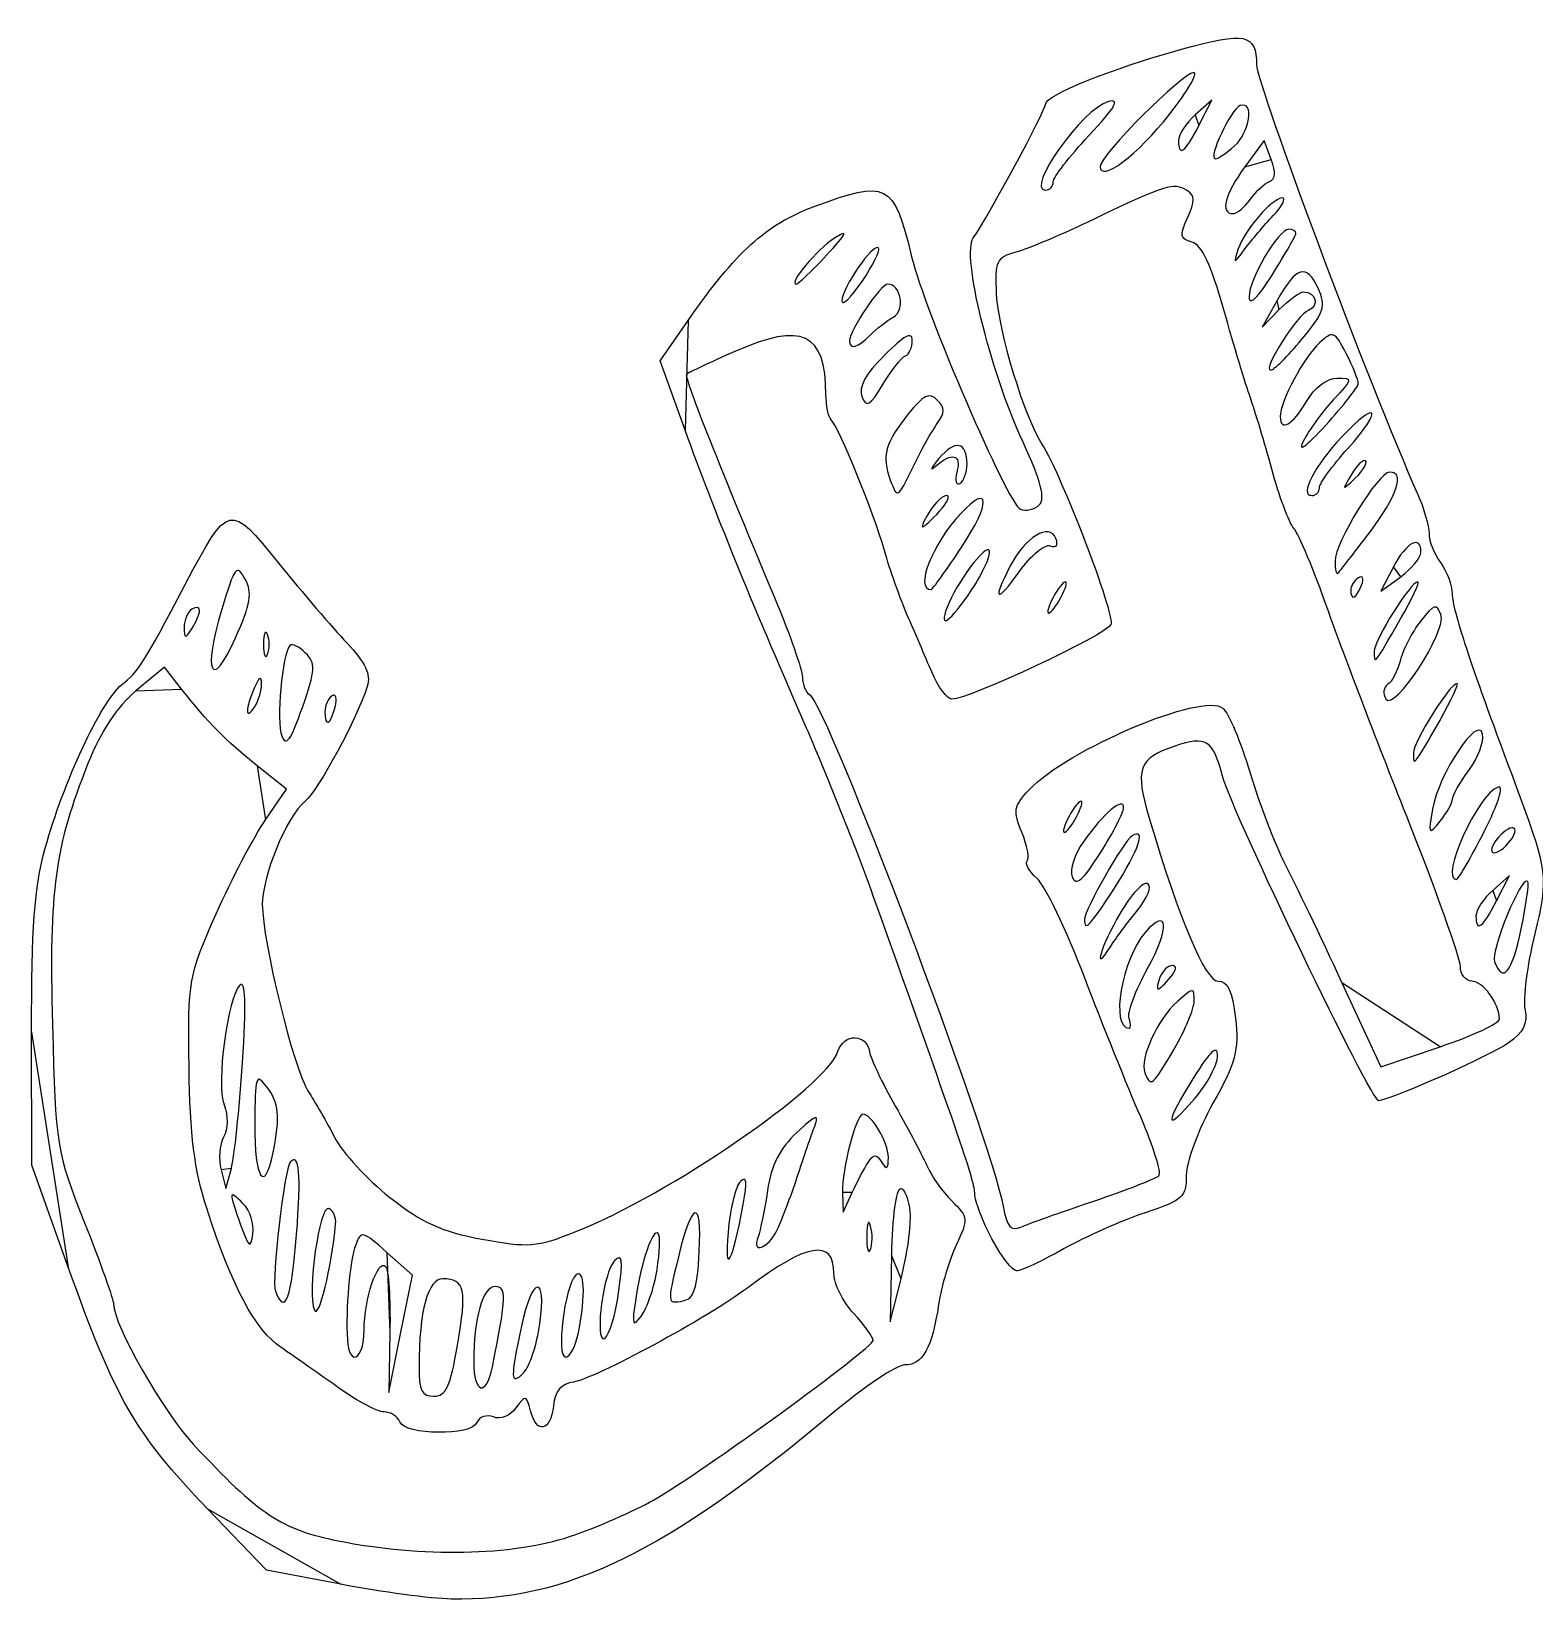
# Model space of a CAD drawing. Extents: x 6 to 668, y 3 to 275.
# Drawn here: x 5.6 to 197.6, y 49.3 to 249.7 of the extents above; entities that cross this region are included whole.
import ezdxf

# ---------------------------------------------------------------- set-up
doc = ezdxf.new("R2010")
doc.units = 0
doc.layers.get('0').update_dxf_attribs({"linetype": 'CONTINUOUS'})

msp = doc.modelspace()

# ---------------------------------------------------------------- linework, layer by layer
at = {"color": 7}
for points in [[(154.71804, 237.720585), (156.380528, 240.970585), (154.24372, 239.065601)], [(151.022536, 239.220585), (151.022536, 239.220585)], [(154.71804, 237.720585), (154.71804, 237.720585)], [(159.278176, 235.125577), (159.278176, 235.125577)], [(163.958888, 233.379081), (163.054112, 235.787569), (160.58052, 232.434801)], [(136.10692, 230.513433), (136.10692, 230.513433)], [(161.300216, 228.312553), (161.300216, 228.312553)], [(164.208968, 226.220585), (164.208968, 226.220585)], [(167.10692, 223.967641), (167.10692, 223.967641)], [(107.160752, 221.163017), (107.160752, 221.163017)], [(113.804912, 222.105937), (113.804912, 222.105937)], [(164.703592, 215.390313), (162.781928, 211.970585), (164.983376, 214.220585)], [(89.109432, 198.815976), (85.905888, 207.661378), (89.484464, 212.815985)], [(112.727712, 210.948521), (112.727712, 210.948521)], [(167.862888, 210.428465), (167.862888, 210.428465)], [(117.227712, 208.303922), (117.227712, 208.303922)], [(175.065912, 204.770248), (175.065912, 204.770248)], [(121.31316, 199.693064), (121.313072, 199.693064)], [(125.10692, 194.470584), (125.10692, 194.470584)], [(176.009544, 194.901296), (176.009544, 194.901296)], [(170.10692, 191.467704), (170.10692, 191.467704)], [(121.60692, 188.470584), (121.60692, 188.470584)], [(176.496216, 185.72924), (176.496216, 185.72924)], [(124.4448, 183.924264), (124.4448, 183.924264)], [(135.741248, 184.057408), (135.741248, 184.057408)], [(183.075504, 183.220584), (183.075496, 183.220584)], [(179.55092, 181.362288), (177.943552, 178.253984), (180.493808, 180.112288)], [(32.91117, 179.814576), (32.91117, 179.814576)], [(175.48848, 179.022528), (175.48848, 179.022528)], [(125.692656, 178.420784), (125.692656, 178.420784)], [(137.10692, 177.470584), (137.10692, 177.470584)], [(27.091602, 175.779608), (27.091602, 175.779608)], [(180.471112, 174.720584), (180.471112, 174.720584)], [(185.622672, 175.290136), (185.622672, 175.290136)], [(35.769194, 172.720584), (35.769194, 172.720584)], [(24.801306, 165.756248), (22.606914, 168.541904), (18.972122, 165.528408)], [(40.639634, 170.366432), (40.639634, 170.366432)], [(35.021314, 166.470584), (35.021314, 166.470584)], [(44.397018, 163.471968), (44.397018, 163.471968)], [(185.471112, 161.720584), (185.471112, 161.720584)], [(35.509138, 149.057064), (38.205698, 152.970584), (34.454626, 155.970584)], [(145.10692, 150.627752), (145.10692, 150.627752)], [(187.10692, 151.702208), (187.10692, 151.702208)], [(139.10692, 149.470584), (139.10692, 149.470584)], [(191.160408, 147.576544), (191.160408, 147.576544)], [(195.10692, 147.715472), (195.10692, 147.715472)], [(143.938512, 140.36028), (143.938512, 140.360288)], [(192.71804, 138.720584), (194.380528, 141.970584), (192.24372, 140.065592)], [(192.71804, 138.720584), (192.71804, 138.720584)], [(146.882728, 137.529584), (146.882728, 137.529584)], [(195.885736, 135.151992), (195.885736, 135.151992)], [(151.10692, 128.970584), (151.10692, 128.970584)], [(172.978336, 128.262), (177.94456, 117.553416), (185.525736, 120.10236)], [(145.80124, 123.720584), (145.801568, 123.720584)], [(10.318698, 91.970584), (5.69209, 104.970584), (5.64953, 121.970584)], [(151.564768, 119.808408), (151.564768, 119.808448)], [(157.08788, 118.932816), (157.08792, 118.932816)], [(32.568322, 118.055152), (32.568298, 118.055152)], [(36.481914, 106.595584), (36.481914, 106.595584)], [(29.83833, 104.389736), (30.467042, 101.985536), (31.156266, 104.562624)], [(112.48188, 105.331808), (112.48192, 105.331976)], [(109.19372, 101.470416), (109.26932, 98.970416), (110.438096, 101.47504)], [(141.283104, 100.387576), (141.283096, 100.387576)], [(32.676682, 100.043672), (32.676682, 100.043672)], [(96.528928, 99.970584), (96.528928, 99.970584)], [(117.854288, 98.970584), (117.854288, 98.970584)], [(44.469898, 97.470584), (44.469898, 97.470584)], [(100.858344, 96.720584), (100.858336, 96.720584)], [(112.799896, 97.201552), (112.799912, 97.201552)], [(39.476698, 96.119936), (39.476698, 96.119936)], [(128.29244, 95.56508), (128.29244, 95.56508)], [(51.39857, 83.664816), (51.245354, 75.970584), (52.758242, 83.452616), (54.271138, 90.934656), (51.013802, 93.845088), (51.013802, 93.845088)], [(90.911824, 93.980304), (90.911824, 93.980304)], [(115.444736, 93.470584), (115.28256, 84.970584), (116.692112, 90.470584)], [(85.515624, 91.625), (85.515624, 91.625)], [(80.641512, 88.970584), (80.641504, 88.970584)], [(70.556162, 84.720584), (70.556162, 84.720584)], [(75.481918, 83.595584), (75.481918, 83.595584)], [(60.040066, 82.008136), (60.040066, 82.008136)], [(64.493258, 79.220584), (64.493258, 79.220584)], [(45.134362, 51.464072), (35.661818, 53.255848), (28.103346, 61.113216)], [(74.35029, 57.552576), (74.35029, 57.552576)], [(45.134394, 51.464088), (45.134362, 51.464072)]]:
    msp.add_lwpolyline(points, close=True, dxfattribs=at)
for points in [[(152.49216, 247.458713), (160.687448, 249.737193), (162.05044, 249.454913), (162.091912, 245.470585)], [(135.10692, 240.424225), (135.10692, 241.579561), (143.3664, 244.921545), (152.49216, 247.458713)], [(162.091912, 245.470585), (162.118872, 242.873601), (176.604592, 204.263696), (182.645728, 190.686656)], [(154.06496, 244.470585), (152.641368, 244.470585), (142.10692, 233.928489), (142.10692, 232.503865)], [(151.022536, 239.220585), (153.294528, 242.108089), (154.663616, 244.470585), (154.06496, 244.470585)], [(143.161616, 240.774641), (139.874208, 239.914961), (132.461072, 229.470585), (135.138304, 229.470585)], [(140.672152, 236.436865), (144.043952, 240.041593), (144.694736, 241.175561), (143.161616, 240.774641)], [(159.278176, 235.125577), (161.251368, 236.911289), (161.81312, 240.872657), (160.007832, 240.270889)], [(125.90684, 223.359401), (127.91052, 226.255857), (135.10692, 239.604153), (135.10692, 240.424225)], [(142.10692, 232.503865), (142.10692, 230.352769), (146.866232, 233.938273), (151.022536, 239.220585)], [(154.24372, 239.065601), (153.06848, 238.017857), (152.10692, 236.555361), (152.10692, 235.815601)], [(160.007832, 240.270889), (158.8078, 239.870881), (155.81356, 233.470585), (156.826448, 233.470585)], [(152.10692, 235.815601), (152.10692, 233.640881), (152.943264, 234.251049), (154.71804, 237.720585)], [(136.10692, 230.513433), (136.10692, 231.086993), (138.161272, 233.752537), (140.672152, 236.436865)], [(156.826448, 233.470585), (157.169096, 233.470585), (158.272368, 234.215329), (159.278176, 235.125577)], [(163.735296, 230.562553), (164.498952, 230.838697), (164.571216, 231.749097), (163.958888, 233.379081)], [(105.466712, 227.332249), (114.959912, 230.884105), (115.722208, 230.498097), (118.029752, 220.970585)], [(160.58052, 232.434801), (158.03504, 228.984601), (157.389992, 226.470585), (159.050216, 226.470585)], [(161.300216, 228.312553), (162.018896, 229.325641), (163.114688, 230.338137), (163.735296, 230.562553)], [(135.138304, 229.470585), (135.67104, 229.470585), (136.10692, 229.939865), (136.10692, 230.513433)], [(153.140752, 229.449681), (151.486008, 230.472361), (150.507992, 230.167489), (141.357744, 225.776657)], [(153.281112, 225.953537), (154.25996, 228.101897), (154.232952, 228.774657), (153.140752, 229.449681)], [(89.484464, 212.815985), (95.575568, 221.589657), (99.398328, 225.061769), (105.466712, 227.332249)], [(159.050216, 226.470585), (159.569032, 226.470585), (160.581528, 227.299473), (161.300216, 228.312553)], [(165.386192, 228.470585), (164.086056, 228.470585), (160.53652, 224.374513), (159.75348, 221.970585)], [(164.208968, 226.220585), (165.368296, 227.458089), (165.898048, 228.470585), (165.386192, 228.470585)], [(141.357744, 225.776657), (137.370704, 223.863425), (132.870704, 221.956249), (131.357744, 221.538481)], [(153.83796, 222.829553), (152.303352, 223.231833), (152.229576, 223.645697), (153.281112, 225.953537)], [(160.60156, 221.970585), (161.426312, 223.070585), (163.049648, 224.983089), (164.208968, 226.220585)], [(108.180216, 223.339713), (105.994512, 221.974505), (102.240856, 217.470585), (103.288776, 217.470585)], [(107.160752, 221.163017), (109.790672, 223.980865), (110.032144, 224.496433), (108.180216, 223.339713)], [(113.804912, 222.105937), (113.138288, 222.772553), (109.10692, 216.961585), (109.10692, 215.334081)], [(132.261392, 197.286392), (127.9636, 206.61057), (124.409192, 221.194449), (125.90684, 223.359401)], [(157.908992, 214.168217), (156.294152, 219.918649), (155.07884, 222.504273), (153.83796, 222.829553)], [(166.18848, 224.470585), (164.862448, 224.470585), (161.10352, 218.071729), (161.12592, 215.852553)], [(164.12592, 218.717641), (165.765472, 221.328513), (167.10692, 223.691017), (167.10692, 223.967641)], [(167.10692, 223.967641), (167.10692, 224.244257), (166.693624, 224.470585), (166.18848, 224.470585)], [(103.288776, 217.470585), (103.522968, 217.470585), (105.26536, 219.132185), (107.160752, 221.163017)], [(111.695816, 217.816225), (113.119712, 219.911673), (114.0688, 221.842041), (113.804912, 222.105937)], [(118.029752, 220.970585), (119.730168, 213.949809), (130.33328, 189.336952), (131.924136, 188.717728)], [(131.357744, 221.538481), (128.812912, 220.835785), (128.6248, 220.433097), (128.845752, 216.161009)], [(159.75348, 221.970585), (159.102008, 219.970585), (159.102008, 219.970585), (160.60156, 221.970585)], [(161.12592, 215.852553), (161.13824, 214.634169), (162.196016, 215.644401), (164.12592, 218.717641)], [(169.940568, 216.936337), (168.47332, 220.156609), (167.16488, 219.770345), (164.703592, 215.390313)], [(109.10692, 215.334081), (109.10692, 214.603817), (110.27192, 215.720777), (111.695816, 217.816225)], [(114.985232, 217.470585), (114.065256, 217.470585), (110.117528, 211.599081), (110.110656, 210.220585)], [(115.696856, 213.260985), (117.238432, 214.123689), (116.67264, 217.470585), (114.985232, 217.470585)], [(167.862888, 210.428465), (170.775136, 213.936289), (170.994472, 214.623289), (169.940568, 216.936337)], [(128.845752, 216.161009), (129.09116, 211.415809), (132.414568, 200.525024), (134.701864, 196.970584)], [(164.983376, 214.220585), (166.194176, 215.458089), (167.590736, 216.470585), (168.086856, 216.470585)], [(168.086856, 216.470585), (169.647448, 216.470585), (170.15768, 214.704041), (168.7528, 214.164937)], [(107.093272, 203.387256), (107.051592, 211.273465), (104.081888, 212.673625), (95.463784, 208.870338)], [(112.727712, 210.948521), (113.540576, 211.761385), (114.876696, 212.801993), (115.696856, 213.260985)], [(161.2894, 202.970584), (160.69632, 204.620584), (159.175128, 209.659522), (157.908992, 214.168217)], [(168.7528, 214.164937), (167.26804, 213.595185), (162.74856, 206.459874), (163.890648, 206.488618)], [(110.110656, 210.220585), (110.105056, 209.052066), (111.111168, 209.331978), (112.727712, 210.948521)], [(118.10692, 210.287257), (118.10692, 211.464481), (117.092024, 210.922353), (114.564888, 208.395226)], [(173.534832, 208.609994), (172.044256, 211.492441), (171.86644, 211.562929), (170.105632, 209.969417)], [(95.463784, 208.870338), (92.242512, 207.448746), (89.455496, 206.138322), (89.270432, 205.958282)], [(117.227712, 208.303922), (117.71128, 208.487258), (118.10692, 209.379754), (118.10692, 210.287257)], [(163.890648, 206.488618), (164.2846, 206.498538), (166.072112, 208.271466), (167.862888, 210.428465)], [(170.105632, 209.969417), (168.164968, 208.213146), (165.10692, 202.462552), (165.10692, 200.569456)], [(175.065912, 204.770248), (175.088392, 205.210066), (174.39948, 206.937946), (173.534832, 208.609994)], [(114.564888, 208.395226), (112.094248, 205.924586), (111.225488, 204.325184), (111.692736, 203.107552)], [(114.355552, 204.66624), (115.451672, 206.483634), (116.744136, 208.120586), (117.227712, 208.303922)], [(89.270432, 205.958282), (88.947544, 205.644178), (92.921344, 195.570072), (100.507608, 177.470584)], [(111.692736, 203.107552), (112.254712, 201.643056), (112.6836, 201.894104), (114.355552, 204.66624)], [(168.447848, 202.470584), (169.534824, 204.31068), (171.043744, 205.470586), (172.350552, 205.470586)], [(170.92256, 199.470584), (173.17884, 201.945584), (175.043352, 204.330432), (175.065912, 204.770248)], [(172.350552, 205.470586), (174.41932, 205.470586), (174.406728, 205.390826), (171.9162, 202.720584)], [(107.75056, 200.16028), (107.39656, 200.51428), (107.100784, 201.966424), (107.093272, 203.387256)], [(121.305072, 202.672528), (120.295752, 203.681848), (119.574792, 203.342464), (117.646, 200.950048)], [(121.313072, 199.693064), (122.31228, 201.071176), (122.310656, 201.66684), (121.305072, 202.672528)], [(164.029584, 193.823376), (163.115568, 197.204336), (161.882488, 201.320584), (161.2894, 202.970584)], [(171.9162, 202.720584), (170.505504, 201.20808), (168.7818, 198.845584), (168.08576, 197.470584)], [(173.74716, 196.494128), (178.276872, 201.507992), (177.595272, 202.876256), (172.996608, 198.000792)], [(117.646, 200.950048), (114.632016, 197.211592), (114.170528, 195.531168), (115.311112, 192.44788)], [(165.10692, 200.569456), (165.10692, 198.555072), (166.655408, 199.436232), (168.447848, 202.470584)], [(104.316112, 161.470584), (97.417424, 177.257768), (92.893008, 188.369072), (89.109432, 198.815976)], [(114.552112, 183.470584), (113.125672, 188.440232), (108.76132, 199.14952), (107.75056, 200.16028)], [(118.140496, 193.985176), (119.198568, 196.177152), (120.626272, 198.745696), (121.31316, 199.693064)], [(168.08576, 197.470584), (167.293104, 195.90472), (168.353088, 196.652032), (170.92256, 199.470584)], [(125.10692, 194.470584), (125.10692, 197.353936), (123.574848, 197.663952), (121.517096, 195.197)], [(134.338568, 189.302232), (135.134856, 190.09852), (134.56516, 192.288296), (132.261392, 197.286392)], [(134.701864, 196.970584), (137.172808, 193.130736), (143.988048, 175.324384), (143.48676, 174.018048)], [(172.996608, 198.000792), (169.441992, 194.232208), (167.51504, 190.470584), (169.139136, 190.470584)], [(170.10692, 191.467704), (170.10692, 192.01612), (171.745032, 194.278008), (173.74716, 196.494128)], [(121.517096, 195.197), (120.495688, 193.972472), (120.300552, 193.53308), (121.083448, 194.220584)], [(121.083448, 194.220584), (123.192856, 196.072936), (124.410192, 195.738304), (123.816808, 193.469208)], [(124.200176, 192.028224), (124.698888, 192.33644), (125.10692, 193.435504), (125.10692, 194.470584)], [(176.009544, 194.901296), (175.746464, 195.164376), (174.935456, 194.387592), (174.207312, 193.175104)], [(174.68564, 192.696776), (175.676872, 193.646176), (176.272624, 194.638216), (176.009544, 194.901296)], [(115.311112, 192.44788), (116.201688, 190.040424), (116.24868, 190.06596), (118.140496, 193.985176)], [(123.816808, 193.469208), (123.52896, 192.368448), (123.701472, 191.72), (124.200176, 192.028224)], [(166.857488, 186.271128), (166.216152, 187.043896), (164.943592, 190.442408), (164.029584, 193.823376)], [(179.084896, 193.470584), (177.633896, 193.470584), (172.10692, 184.47084), (172.10692, 182.108136)], [(174.207312, 193.175104), (172.942392, 191.0688), (172.963704, 191.047488), (174.68564, 192.696776)], [(176.496216, 185.72924), (180.05944, 190.42532), (181.077768, 193.470584), (179.084896, 193.470584)], [(122.502448, 190.470584), (121.999512, 190.470584), (121.025952, 189.570584), (120.338992, 188.470584)], [(121.60692, 188.470584), (122.602408, 189.570584), (123.0054, 190.470584), (122.502448, 190.470584)], [(124.4448, 183.924264), (128.144408, 189.49628), (128.064832, 192.188608), (124.318712, 188.18976)], [(169.139136, 190.470584), (169.671416, 190.470584), (170.10692, 190.919288), (170.10692, 191.467704)], [(182.645728, 190.686656), (183.449384, 188.880496), (184.10692, 186.604008), (184.10692, 185.627784)], [(25.272602, 179.135136), (30.794098, 189.604608), (30.909122, 189.630312), (37.219098, 181.804584)], [(120.338992, 188.470584), (119.652032, 187.370584), (119.24904, 186.470584), (119.443456, 186.470584)], [(119.443456, 186.470584), (119.63788, 186.470584), (120.611432, 187.370584), (121.60692, 188.470584)], [(131.924136, 188.717728), (132.648608, 188.435736), (133.735096, 188.698768), (134.338568, 189.302232)], [(124.318712, 188.18976), (120.638968, 184.261776), (118.378096, 178.470584), (120.52436, 178.470584)], [(136.456032, 185.0032), (135.668368, 187.055808), (132.513752, 185.157992), (130.617272, 181.4906)], [(127.956848, 183.399296), (127.595648, 184.460728), (123.72668, 179.319336), (122.554768, 176.220584)], [(135.741248, 184.057408), (136.518976, 183.758968), (136.793896, 184.122688), (136.456032, 185.0032)], [(171.178912, 175.918336), (169.443472, 180.8396), (167.49884, 185.498352), (166.857488, 186.271128)], [(172.496216, 180.553912), (172.710328, 180.78308), (174.510328, 183.111976), (176.496216, 185.72924)], [(183.075496, 183.220584), (183.133576, 185.531496), (181.172112, 184.497328), (179.55092, 181.362288)], [(184.10692, 185.627784), (184.10692, 184.651568), (184.767608, 182.979336), (185.57512, 181.911712)], [(117.475344, 175.220584), (116.57796, 177.283088), (115.262512, 180.995584), (114.552112, 183.470584)], [(120.52436, 178.470584), (120.689032, 178.470584), (122.453232, 180.924744), (124.4448, 183.924264)], [(125.692656, 178.420784), (127.130432, 180.593392), (128.14932, 182.833728), (127.956848, 183.399296)], [(131.792168, 180.76836), (133.269056, 182.844072), (135.046152, 184.324144), (135.741248, 184.057408)], [(180.493808, 180.112288), (181.896448, 181.134352), (183.058208, 182.53308), (183.075504, 183.220584)], [(32.91117, 179.814576), (31.84349, 181.789624), (31.59373, 181.466992), (29.935466, 175.970584)], [(37.219098, 181.804584), (40.18241, 178.129432), (44.081618, 173.568632), (45.884002, 171.669472)], [(130.617272, 181.4906), (128.271088, 176.953592), (128.832408, 176.608536), (131.792168, 180.76836)], [(172.10692, 182.108136), (172.10692, 181.024152), (172.282096, 180.324752), (172.496216, 180.553912)], [(185.57512, 181.911712), (186.382616, 180.844096), (187.057616, 179.036904), (187.07512, 177.895736)], [(17.128786, 166.296528), (19.383122, 168.132208), (19.897162, 168.942584), (25.272602, 179.135136)], [(31.686658, 172.314576), (33.651954, 176.708896), (33.869562, 178.041704), (32.91117, 179.814576)], [(137.677288, 179.470584), (137.402288, 179.470584), (136.695616, 178.570584), (136.10692, 177.470584)], [(137.10692, 177.470584), (137.695616, 178.570584), (137.952288, 179.470584), (137.677288, 179.470584)], [(175.095472, 179.963504), (174.551768, 179.62748), (174.10692, 178.929104), (174.10692, 178.411568)], [(174.10692, 178.411568), (174.10692, 176.973136), (174.823688, 177.290104), (175.48848, 179.022528)], [(175.48848, 179.022528), (175.829968, 179.912448), (175.662328, 180.31384), (175.095472, 179.963504)], [(182.68512, 179.470584), (181.767184, 179.470584), (177.10692, 172.03616), (177.10692, 170.571784)], [(180.471112, 174.720584), (181.967168, 177.33308), (182.96348, 179.470584), (182.68512, 179.470584)], [(100.507608, 177.470584), (102.467104, 172.795584), (104.07856, 168.209648), (104.088624, 167.279608)], [(122.554768, 176.220584), (121.418048, 173.214872), (122.965672, 174.300024), (125.692656, 178.420784)], [(136.10692, 177.470584), (135.518216, 176.370584), (135.261552, 175.470584), (135.536552, 175.470584)], [(135.536552, 175.470584), (135.811552, 175.470584), (136.518216, 176.370584), (137.10692, 177.470584)], [(185.622672, 175.290136), (185.07032, 176.729544), (184.71744, 176.616592), (183.041896, 174.464056)], [(187.07512, 177.895736), (187.10624, 175.868872), (189.339368, 169.091024), (194.628576, 154.970584)], [(26.106914, 175.970584), (25.556914, 175.630664), (25.113802, 174.591608), (25.122226, 173.661568)], [(27.091602, 175.779608), (27.100002, 176.224568), (26.656914, 176.310504), (26.106914, 175.970584)], [(26.106914, 173.470584), (26.640066, 174.295584), (27.083178, 175.334648), (27.091602, 175.779608)], [(29.935466, 175.970584), (27.465114, 167.782488), (28.60005, 165.413048), (31.686658, 172.314576)], [(120.590744, 167.970584), (119.77464, 169.895584), (118.372712, 173.158088), (117.475344, 175.220584)], [(181.220592, 149.621288), (177.433104, 159.163408), (172.914352, 170.997072), (171.178912, 175.918336)], [(177.10692, 170.571784), (177.10692, 168.834312), (177.08444, 168.806504), (180.471112, 174.720584)], [(178.585848, 164.50468), (179.661544, 162.764176), (186.441592, 173.156064), (185.622672, 175.290136)], [(183.041896, 174.464056), (181.974392, 173.09264), (180.808016, 170.845584), (180.449968, 169.470584)], [(25.122226, 173.661568), (25.135426, 172.204296), (25.271514, 172.177896), (26.106914, 173.470584)], [(35.769194, 172.720584), (35.491778, 173.408088), (35.26481, 172.845584), (35.26481, 171.470584)], [(35.769194, 170.220584), (36.046602, 170.908088), (36.046602, 172.033088), (35.769194, 172.720584)], [(143.48676, 174.018048), (142.996504, 172.740448), (125.408384, 164.470584), (123.181472, 164.470584)], [(35.26481, 171.470584), (35.26481, 170.095584), (35.491778, 169.533088), (35.769194, 170.220584)], [(38.635026, 171.332032), (37.646962, 170.343968), (36.85305, 161.574976), (37.588794, 159.776144)], [(40.639634, 170.366432), (39.822826, 171.183248), (38.920754, 171.617752), (38.635026, 171.332032)], [(45.884002, 171.669472), (48.312986, 169.110072), (48.990914, 167.667064), (48.503594, 166.093528)], [(40.226018, 163.425952), (41.905298, 168.250856), (41.953106, 169.05296), (40.639634, 170.366432)], [(180.449968, 169.470584), (180.09192, 168.095584), (179.360608, 166.683392), (178.824832, 166.332384)], [(35.021314, 166.470584), (34.985074, 167.459648), (34.673594, 167.289328), (34.106914, 165.970584)], [(34.106914, 163.470584), (34.640066, 164.295584), (35.051546, 165.645584), (35.021314, 166.470584)], [(104.088624, 167.279608), (104.098704, 166.349568), (104.515008, 165.336408), (105.013784, 165.028144)], [(123.181472, 164.470584), (122.572672, 164.470584), (121.40684, 166.045584), (120.590744, 167.970584)], [(187.68512, 166.470584), (186.767184, 166.470584), (182.10692, 159.036168), (182.10692, 157.571784)], [(185.471112, 161.720584), (186.967168, 164.333088), (187.96348, 166.470584), (187.68512, 166.470584)], [(7.390682, 145.470584), (9.69497, 153.867512), (14.509338, 164.163536), (17.128786, 166.296528)], [(18.972122, 165.528408), (16.572866, 163.539256), (14.488002, 160.382896), (12.83869, 156.242744)], [(34.454626, 155.970584), (30.388482, 159.222568), (28.202914, 161.438096), (24.801306, 165.756248)], [(34.106914, 165.970584), (32.925586, 163.221496), (32.925586, 161.642616), (34.106914, 163.470584)], [(48.503594, 166.093528), (47.250082, 162.046016), (42.261754, 152.843952), (40.551914, 151.424912)], [(44.01365, 164.912944), (43.514946, 164.604728), (43.106914, 163.704104), (43.106914, 162.911568)], [(44.397018, 163.471968), (44.684874, 164.57272), (44.512362, 165.221168), (44.01365, 164.912944)], [(105.013784, 165.028144), (107.246272, 163.648392), (128.03124, 108.721368), (129.712864, 99.757584)], [(133.02056, 152.878656), (137.9236, 158.097704), (155.255688, 165.421936), (157.768336, 163.336616)], [(178.824832, 166.332384), (178.289048, 165.981384), (178.181512, 165.158912), (178.585848, 164.50468)], [(37.588794, 159.776144), (38.158378, 158.383576), (38.761594, 159.218408), (40.226018, 163.425952)], [(43.106914, 162.911568), (43.106914, 160.841816), (43.78641, 161.136976), (44.397018, 163.471968)], [(157.768336, 163.336616), (158.516928, 162.715344), (160.08388, 159.003832), (161.250456, 155.088816)], [(190.953952, 160.013392), (190.450496, 162.608832), (185.320136, 154.937728), (184.5552, 150.445736)], [(113.091176, 139.470584), (111.028792, 145.245584), (107.080008, 155.145584), (104.316112, 161.470584)], [(182.10692, 157.571784), (182.10692, 155.834312), (182.08444, 155.806504), (185.471112, 161.720584)], [(151.655728, 158.486696), (146.969808, 156.940192), (146.49588, 155.582376), (148.404656, 149.17216)], [(157.746016, 154.633496), (156.50576, 159.297944), (155.685776, 159.816736), (151.655728, 158.486696)], [(189.203952, 155.387968), (190.35732, 156.947976), (191.144816, 159.029424), (190.953952, 160.013392)], [(12.83869, 156.242744), (8.586746, 145.569448), (7.854306, 140.188488), (8.305906, 122.941888)], [(177.697488, 113.185424), (176.80684, 112.975016), (158.970152, 150.02976), (157.746016, 154.633496)], [(161.250456, 155.088816), (162.41704, 151.173784), (164.415648, 145.945584), (165.691808, 143.470584)], [(187.10692, 151.702208), (187.10692, 152.169352), (188.050592, 153.827944), (189.203952, 155.387968)], [(194.628576, 154.970584), (199.346232, 142.375992), (199.419096, 141.865344), (197.573392, 134.333784)], [(132.103992, 147.477664), (130.960968, 150.237152), (131.054, 150.785352), (133.02056, 152.878656)], [(192.9248, 153.248808), (190.362832, 152.405688), (185.412256, 141.470584), (187.59252, 141.470584)], [(191.160408, 147.576544), (192.992792, 151.206464), (193.708272, 153.506632), (192.9248, 153.248808)], [(40.551914, 151.424912), (38.210258, 149.481512), (35.106946, 141.979128), (35.106946, 138.261464)], [(139.677288, 151.470584), (139.402288, 151.470584), (138.695616, 150.570584), (138.10692, 149.470584)], [(139.10692, 149.470584), (139.695616, 150.570584), (139.952288, 151.470584), (139.677288, 151.470584)], [(145.10692, 150.627752), (145.10692, 152.086312), (142.583928, 149.949224), (139.966872, 146.273904)], [(142.134168, 144.852504), (143.769184, 147.430656), (145.10692, 150.029512), (145.10692, 150.627752)], [(184.5552, 150.445736), (183.996096, 147.162504), (184.050216, 147.077784), (185.535168, 148.911712)], [(185.535168, 148.911712), (186.399632, 149.979336), (187.10692, 151.235056), (187.10692, 151.702208)], [(29.209746, 137.057064), (31.191306, 141.504624), (34.026034, 146.904624), (35.509138, 149.057064)], [(138.10692, 149.470584), (137.518216, 148.370584), (137.261552, 147.470584), (137.536552, 147.470584)], [(137.536552, 147.470584), (137.811552, 147.470584), (138.518216, 148.370584), (139.10692, 149.470584)], [(148.404656, 149.17216), (152.275632, 136.17236), (155.541696, 128.470584), (157.183528, 128.470584)], [(188.10692, 130.371288), (188.10692, 131.416672), (185.008072, 140.079176), (181.220592, 149.621288)], [(132.784048, 143.814376), (133.109688, 144.140024), (132.803648, 145.788504), (132.103992, 147.477664)], [(146.187136, 147.020168), (145.088968, 146.341456), (140.10692, 137.594064), (140.10692, 136.344632)], [(143.938512, 140.360288), (147.01948, 145.115024), (148.051832, 148.172608), (146.187136, 147.020168)], [(187.59252, 141.470584), (187.859608, 141.470584), (189.46516, 144.218264), (191.160408, 147.576544)], [(193.60692, 147.470584), (192.78192, 146.785896), (192.10692, 145.775696), (192.10692, 145.225696)], [(195.10692, 147.715472), (195.10692, 148.273304), (194.443656, 148.165016), (193.60692, 147.470584)], [(193.60692, 145.470584), (194.43192, 146.155272), (195.10692, 147.165472), (195.10692, 147.715472)], [(5.64953, 121.970584), (5.61617, 135.288784), (5.993258, 140.378336), (7.390682, 145.470584)], [(139.966872, 146.273904), (138.82304, 144.667544), (138.19396, 142.686144), (138.5408, 141.782288)], [(138.5408, 141.782288), (139.011032, 140.55688), (139.8818, 141.30088), (142.134168, 144.852504)], [(192.10692, 145.225696), (192.10692, 144.667864), (192.770184, 144.776152), (193.60692, 145.470584)], [(134.046072, 141.59644), (133.026312, 142.490664), (132.4584, 143.488736), (132.784048, 143.814376)], [(165.691808, 143.470584), (166.967976, 140.995584), (170.24692, 134.15172), (172.978336, 128.262)], [(140.104376, 128.970584), (137.792056, 135.020584), (135.065816, 140.702224), (134.046072, 141.59644)], [(140.10692, 136.344632), (140.10692, 134.75864), (140.735936, 135.417872), (143.938512, 140.36028)], [(148.189072, 140.919816), (147.655864, 141.249352), (146.06924, 139.556056), (144.663256, 137.156928)], [(146.882728, 137.529584), (148.166136, 139.103552), (148.735792, 140.58192), (148.189072, 140.919816)], [(196.706648, 141.204192), (195.918216, 141.992616), (191.939712, 132.348704), (192.476408, 130.950096)], [(195.885736, 135.151992), (196.541168, 138.276776), (196.910584, 141.000264), (196.706648, 141.204192)], [(126.103208, 101.31508), (126.100008, 102.827992), (124.462608, 107.628824), (113.091176, 139.470584)], [(192.24372, 140.065592), (191.06848, 139.017856), (190.10692, 137.555352), (190.10692, 136.815592)], [(190.10692, 136.815592), (190.10692, 134.640872), (190.943264, 135.251048), (192.71804, 138.720584)], [(25.753714, 117.470584), (25.61089, 128.658904), (25.704594, 129.189752), (29.209746, 137.057064)], [(35.106946, 138.261464), (35.106946, 133.621504), (39.103194, 117.292944), (40.929522, 114.470584)], [(144.663256, 137.156928), (142.155864, 132.878376), (141.07592, 129.153952), (143.415728, 132.854544)], [(143.415728, 132.854544), (144.07088, 133.890728), (145.63104, 135.994496), (146.882728, 137.529584)], [(148.19988, 130.172912), (151.023552, 135.290664), (150.818472, 138.07772), (147.866992, 134.697)], [(147.866992, 134.697), (144.86704, 131.260752), (143.378992, 122.470584), (145.79724, 122.470584)], [(192.476408, 130.950096), (193.565968, 128.110736), (194.702672, 129.511688), (195.885736, 135.151992)], [(197.573392, 134.333784), (196.642872, 130.536688), (196.09716, 126.301976), (196.360712, 124.923304)], [(151.336352, 130.470584), (150.777848, 130.470584), (150.06188, 129.795584), (149.745288, 128.970584)], [(151.10692, 128.970584), (151.824472, 129.835176), (151.921656, 130.470584), (151.336352, 130.470584)], [(189.571736, 128.470584), (188.766088, 128.470584), (188.10692, 129.325904), (188.10692, 130.371288)], [(32.568298, 118.055152), (33.06821, 125.604168), (32.97037, 128.662176), (32.251058, 127.970584)], [(147.283728, 111.12988), (145.647408, 114.892272), (142.416712, 122.920584), (140.104376, 128.970584)], [(145.801568, 123.720584), (145.54196, 124.408088), (146.6212, 127.311632), (148.19988, 130.172912)], [(149.745288, 128.970584), (149.428712, 128.145584), (149.325472, 127.470584), (149.515856, 127.470584)], [(149.515856, 127.470584), (149.706248, 127.470584), (150.422232, 128.145584), (151.10692, 128.970584)], [(157.183528, 128.470584), (158.42576, 128.470584), (158.982768, 127.26812), (159.383856, 123.720584)], [(193.10692, 123.626696), (193.10692, 125.582488), (190.99912, 128.470584), (189.571736, 128.470584)], [(32.251058, 127.970584), (30.668978, 126.449472), (29.198154, 115.360808), (30.221458, 112.669296)], [(154.10692, 125.963432), (154.10692, 127.692192), (154.003008, 127.687912), (151.970288, 125.875536)], [(151.970288, 125.875536), (149.408608, 123.591576), (147.126112, 118.584112), (147.821128, 116.772912)], [(151.564768, 119.808448), (152.962952, 122.194264), (154.10692, 124.964008), (154.10692, 125.963432)], [(196.360712, 124.923304), (196.72108, 123.038136), (196.19116, 121.959008), (194.223408, 120.570912)], [(8.305906, 122.941888), (8.714442, 107.339672), (8.80941, 106.754504), (12.415506, 97.620232)], [(145.79724, 122.470584), (146.059232, 122.470584), (146.061176, 123.033088), (145.80124, 123.720584)], [(159.383856, 123.720584), (159.847528, 119.619552), (159.455456, 118.137704), (156.513912, 112.87448)], [(185.525736, 120.10236), (189.695392, 121.504288), (193.10692, 123.090232), (193.10692, 123.626696)], [(108.62016, 119.512192), (109.358272, 121.837776), (112.294728, 121.807368), (112.638976, 119.470592)], [(157.08792, 118.932816), (157.07432, 120.391704), (156.222096, 119.622072), (154.08792, 116.223536)], [(194.223408, 120.570912), (191.982856, 118.990392), (180.446856, 113.834912), (177.697488, 113.185424)], [(75.043106, 96.445424), (87.059072, 101.181664), (107.192056, 115.012632), (108.62016, 119.512192)], [(112.638976, 119.470592), (112.760504, 118.645592), (114.262304, 115.495592), (115.976312, 112.470592)], [(147.821128, 116.772912), (148.552288, 114.867552), (148.775128, 115.048248), (151.564768, 119.808408)], [(154.14752, 113.432816), (155.775168, 115.337032), (157.098328, 117.812032), (157.08788, 118.932816)], [(28.014818, 99.470584), (26.418274, 104.378824), (25.864562, 108.786768), (25.753714, 117.470584)], [(31.156266, 104.562624), (31.535338, 105.980024), (32.170762, 112.051664), (32.568322, 118.055152)], [(35.638714, 115.029456), (34.300362, 116.798912), (34.167706, 116.373632), (34.138714, 110.220584)], [(36.481914, 106.595584), (37.417466, 111.273352), (37.255674, 112.891648), (35.638714, 115.029456)], [(40.929522, 114.470584), (41.819274, 113.095584), (43.367194, 110.395584), (44.369338, 108.470584)], [(154.08792, 116.223536), (150.304976, 110.19944), (150.331288, 108.968064), (154.14752, 113.432816)], [(30.221458, 112.669296), (30.751834, 111.274312), (30.72653, 109.628352), (30.158418, 108.566784)], [(115.976312, 112.470592), (117.690312, 109.445592), (119.52792, 105.976064), (120.05988, 104.760528)], [(156.513912, 112.87448), (154.640072, 109.521632), (153.10692, 105.395296), (153.10692, 103.704856)], [(105.655416, 109.970584), (106.26648, 111.578536), (105.81672, 111.413592), (103.361016, 109.129136)], [(111.79368, 111.470416), (110.939032, 111.470416), (109.104616, 104.414904), (109.19372, 101.470416)], [(115.0598, 105.970416), (115.04356, 107.942064), (112.948272, 111.470416), (111.79368, 111.470416)], [(149.609072, 103.62988), (149.966448, 103.992504), (148.920048, 107.367504), (147.283728, 111.12988)], [(30.158418, 108.566784), (29.636578, 107.591712), (29.492538, 105.712048), (29.83833, 104.389736)], [(34.138714, 110.220584), (34.105594, 103.192984), (35.400682, 101.189456), (36.481914, 106.595584)], [(44.369338, 108.470584), (45.371482, 106.545584), (48.534914, 103.118456), (51.399186, 100.854744)], [(103.361016, 109.129136), (101.18628, 107.10604), (100.110656, 104.981176), (99.626304, 101.751288)], [(103.421552, 103.470584), (104.232152, 105.945584), (105.237392, 108.870584), (105.655416, 109.970584)], [(39.476698, 96.119936), (40.079074, 103.956576), (39.85877, 106.559752), (38.692442, 105.387256)], [(112.48192, 105.331976), (113.21676, 106.467528), (113.494616, 106.466784), (114.216608, 105.327176)], [(38.692442, 105.387256), (37.90297, 104.593608), (36.246346, 90.270792), (36.782434, 88.873776)], [(110.438096, 101.47504), (111.080928, 102.852584), (112.000632, 104.588136), (112.48188, 105.331808)], [(114.216608, 105.327176), (114.860848, 104.310432), (115.07216, 104.471632), (115.0598, 105.970416)], [(120.05988, 104.760528), (120.59184, 103.544992), (122.001488, 101.576056), (123.192432, 100.385112)], [(96.15816, 102.894), (95.550744, 102.301896), (94.840632, 99.376896), (94.580136, 96.394)], [(96.528928, 99.970584), (97.062984, 102.882456), (96.96212, 103.677728), (96.15816, 102.894)], [(100.858336, 96.720584), (101.457496, 97.958088), (102.610936, 100.995584), (103.421552, 103.470584)], [(141.283096, 100.387576), (145.505, 101.808224), (149.25168, 103.267272), (149.609072, 103.62988)], [(153.10692, 103.704856), (153.10692, 100.8834), (152.676328, 100.489456), (147.85692, 98.901656)], [(32.676682, 100.043672), (30.785426, 101.934928), (30.759298, 101.728104), (32.338938, 97.369808)], [(51.399186, 100.854744), (55.467402, 97.639512), (58.035962, 96.475016), (63.137634, 95.532896)], [(90.911824, 93.980304), (91.260408, 100.828512), (89.989672, 100.494024), (88.24288, 93.277768)], [(99.626304, 101.751288), (99.252152, 99.256264), (98.709088, 96.597416), (98.419488, 95.842736)], [(116.60692, 101.970584), (116.0314, 101.970584), (115.53808, 98.362464), (115.444736, 93.470584)], [(117.854288, 98.970584), (117.71824, 100.620584), (117.15692, 101.970584), (116.60692, 101.970584)], [(123.192432, 100.385112), (125.266464, 98.311088), (125.289632, 98.076896), (123.741984, 94.831424)], [(128.29244, 95.56508), (127.090408, 97.817064), (126.105248, 100.404568), (126.103208, 101.31508)], [(131.979464, 97.077608), (132.87456, 97.477432), (137.0612, 98.966912), (141.283104, 100.387576)], [(37.503138, 81.699632), (34.136746, 84.030976), (31.322458, 89.301936), (28.014818, 99.470584)], [(33.908706, 96.222248), (34.094466, 97.460656), (33.54005, 99.180304), (32.676682, 100.043672)], [(43.606914, 99.436856), (42.416154, 99.992072), (40.801058, 88.655512), (41.759634, 86.470584)], [(44.469898, 97.470584), (44.545258, 98.295584), (44.156914, 99.180408), (43.606914, 99.436856)], [(94.580136, 96.394), (94.0704, 90.557144), (95.173872, 92.582328), (96.528928, 99.970584)], [(116.692112, 90.470584), (117.46736, 93.495584), (117.990352, 97.320584), (117.854288, 98.970584)], [(129.712864, 99.757584), (130.214304, 97.084632), (130.702624, 96.507264), (131.979464, 97.077608)], [(147.85692, 98.901656), (144.969416, 97.950344), (140.320528, 95.889176), (137.526056, 94.32128)], [(12.415506, 97.620232), (14.445778, 92.477536), (16.106914, 87.816872), (16.106914, 87.2632)], [(32.338938, 97.369808), (33.412602, 94.407536), (33.614378, 94.260024), (33.908706, 96.222248)], [(41.759634, 86.470584), (42.31873, 85.196192), (43.955546, 91.839464), (44.469898, 97.470584)], [(51.013802, 93.845088), (47.943978, 96.587976), (47.715042, 96.643568), (47.03701, 94.810656)], [(63.137634, 95.532896), (69.098498, 94.432112), (70.137306, 94.511736), (75.043106, 96.445424)], [(85.668064, 96.242776), (84.968704, 96.942136), (83.520472, 92.765688), (82.7996, 87.970584)], [(85.515624, 91.625), (85.87732, 93.886928), (85.94592, 95.96492), (85.668064, 96.242776)], [(98.419488, 95.842736), (97.535824, 93.539944), (99.694592, 94.316976), (100.858344, 96.720584)], [(112.799912, 97.201552), (112.546368, 98.174528), (112.322248, 97.620584), (112.301872, 95.970584)], [(112.762856, 94.201552), (113.036776, 94.878584), (113.053448, 96.228584), (112.799896, 97.201552)], [(36.782434, 88.873776), (38.006042, 85.685096), (38.848842, 87.951784), (39.476698, 96.119936)], [(47.03701, 94.810656), (46.281258, 92.767672), (45.729986, 86.537992), (45.967138, 82.720584)], [(108.10692, 91.147992), (108.10692, 95.618688), (104.644184, 95.045224), (97.09744, 89.324736)], [(112.301872, 95.970584), (112.281472, 94.320584), (112.488928, 93.524528), (112.762856, 94.201552)], [(123.741984, 94.831424), (122.853288, 92.967832), (121.83516, 89.536768), (121.479472, 87.206832)], [(131.461592, 91.470584), (130.9206, 91.470584), (129.49448, 93.313112), (128.29244, 95.56508)], [(137.526056, 94.32128), (134.731592, 92.7534), (132.002576, 91.470584), (131.461592, 91.470584)], [(48.106914, 83.905488), (48.106914, 87.906448), (49.84761, 93.063216), (50.857322, 92.053504)], [(80.110744, 92.807544), (79.434294, 92.167888), (78.651878, 89.467888), (78.37203, 86.807544)], [(80.641504, 88.970584), (81.192184, 92.908952), (81.079496, 93.723648), (80.110744, 92.807544)], [(88.24288, 93.277768), (86.786856, 87.262712), (86.786824, 87.263016), (88.85692, 87.656976)], [(88.85692, 87.656976), (90.248712, 87.921856), (90.669328, 89.216184), (90.911824, 93.980304)], [(28.103346, 61.113216), (18.899114, 70.681424), (16.274978, 75.23444), (10.318698, 91.970584)], [(50.857322, 92.053504), (51.239274, 91.671552), (51.482834, 87.896648), (51.39857, 83.664816)], [(58.178738, 90.470584), (56.238042, 90.470584), (55.139082, 86.431368), (55.117914, 79.220584)], [(60.040066, 82.008136), (61.271634, 89.080312), (60.965842, 90.470584), (58.178738, 90.470584)], [(70.556162, 84.720584), (71.467514, 91.150032), (69.581674, 90.911576), (68.189778, 84.421368)], [(75.116506, 90.880184), (73.692546, 89.456216), (72.595818, 80.470584), (73.845986, 80.470584)], [(75.481918, 83.595584), (76.449182, 88.431904), (76.268582, 92.032256), (75.116506, 90.880184)], [(83.528128, 85.741504), (84.259552, 86.715504), (85.153928, 89.363072), (85.515624, 91.625)], [(110.60692, 86.065088), (109.23192, 87.548736), (108.10692, 89.836048), (108.10692, 91.147992)], [(64.843202, 89.470584), (63.247682, 89.470584), (62.106914, 85.457872), (62.106914, 79.845584)], [(64.493258, 79.220584), (66.298762, 88.326664), (66.337818, 89.470584), (64.843202, 89.470584)], [(97.09744, 89.324736), (92.152792, 85.576656), (77.547494, 77.672136), (74.86221, 77.290832)], [(78.37203, 86.807544), (77.68651, 80.290728), (79.695598, 82.205584), (80.641512, 88.970584)], [(16.106914, 87.2632), (16.106914, 84.611944), (22.44469, 73.457824), (26.291122, 69.339592)], [(82.7996, 87.970584), (82.276496, 84.491024), (82.371288, 84.200992), (83.528128, 85.741504)], [(121.479472, 87.206832), (120.623488, 81.599904), (119.435928, 79.470592), (117.164784, 79.470592)], [(68.189778, 84.421368), (66.74577, 77.688208), (66.796018, 76.714032), (68.49489, 78.506296)], [(68.49489, 78.506296), (69.258282, 79.311656), (70.18585, 82.108088), (70.556162, 84.720584)], [(113.10692, 82.595328), (113.10692, 83.020048), (111.98192, 84.581432), (110.60692, 86.065088)], [(45.967138, 82.720584), (46.192978, 79.085152), (48.106914, 80.144992), (48.106914, 83.905488)], [(73.845986, 80.470584), (74.401994, 80.470584), (75.138162, 81.876832), (75.481918, 83.595584)], [(85.068752, 62.222832), (91.2258, 65.734408), (113.10692, 81.633192), (113.10692, 82.595328)], [(44.89233, 76.510376), (42.535346, 78.182264), (39.21021, 80.517424), (37.503138, 81.699632)], [(57.004258, 75.470584), (58.55781, 75.470584), (59.10789, 76.655176), (60.040066, 82.008136)], [(55.117914, 79.220584), (55.109034, 76.201016), (55.476482, 75.470584), (57.004258, 75.470584)], [(62.106914, 79.845584), (62.106914, 75.788072), (63.728474, 75.363384), (64.493258, 79.220584)], [(117.164784, 79.470592), (116.13528, 79.470592), (111.936888, 76.658096), (107.835, 73.220592)], [(50.673714, 73.470584), (49.850938, 73.470584), (47.249314, 74.838496), (44.89233, 76.510376)], [(74.86221, 77.290832), (73.24561, 77.061272), (72.517298, 76.191784), (72.29049, 74.220584)], [(69.357994, 73.618448), (68.830226, 75.636648), (68.718042, 75.659256), (67.499658, 73.993024)], [(72.29049, 74.220584), (71.914098, 70.949368), (70.150666, 70.587272), (69.357994, 73.618448)], [(52.649634, 72.220584), (52.385658, 72.908088), (51.496498, 73.470584), (50.673714, 73.470584)], [(62.521634, 72.108952), (61.860354, 70.385688), (53.317066, 70.482288), (52.649634, 72.220584)], [(107.835, 73.220592), (86.812608, 55.603192), (73.75997, 49.253584), (59.22045, 49.571456)], [(64.617098, 72.828304), (63.734338, 73.167048), (62.805274, 72.848064), (62.521634, 72.108952)], [(67.499658, 73.993024), (66.742258, 72.957208), (65.543458, 72.472824), (64.617098, 72.828304)], [(26.291122, 69.339592), (34.676322, 60.361872), (37.537754, 58.455936), (44.798482, 57.012264)], [(74.35029, 57.552576), (77.749454, 58.697664), (82.57276, 60.799288), (85.068752, 62.222832)], [(44.798482, 57.012264), (55.444178, 54.895536), (67.095362, 55.108568), (74.35029, 57.552576)], [(59.22045, 49.571456), (56.683026, 49.626976), (50.344298, 50.478616), (45.134394, 51.464088)]]:
    msp.add_open_spline(points, degree=3, dxfattribs=at)

doc.saveas('drawing.dxf')
